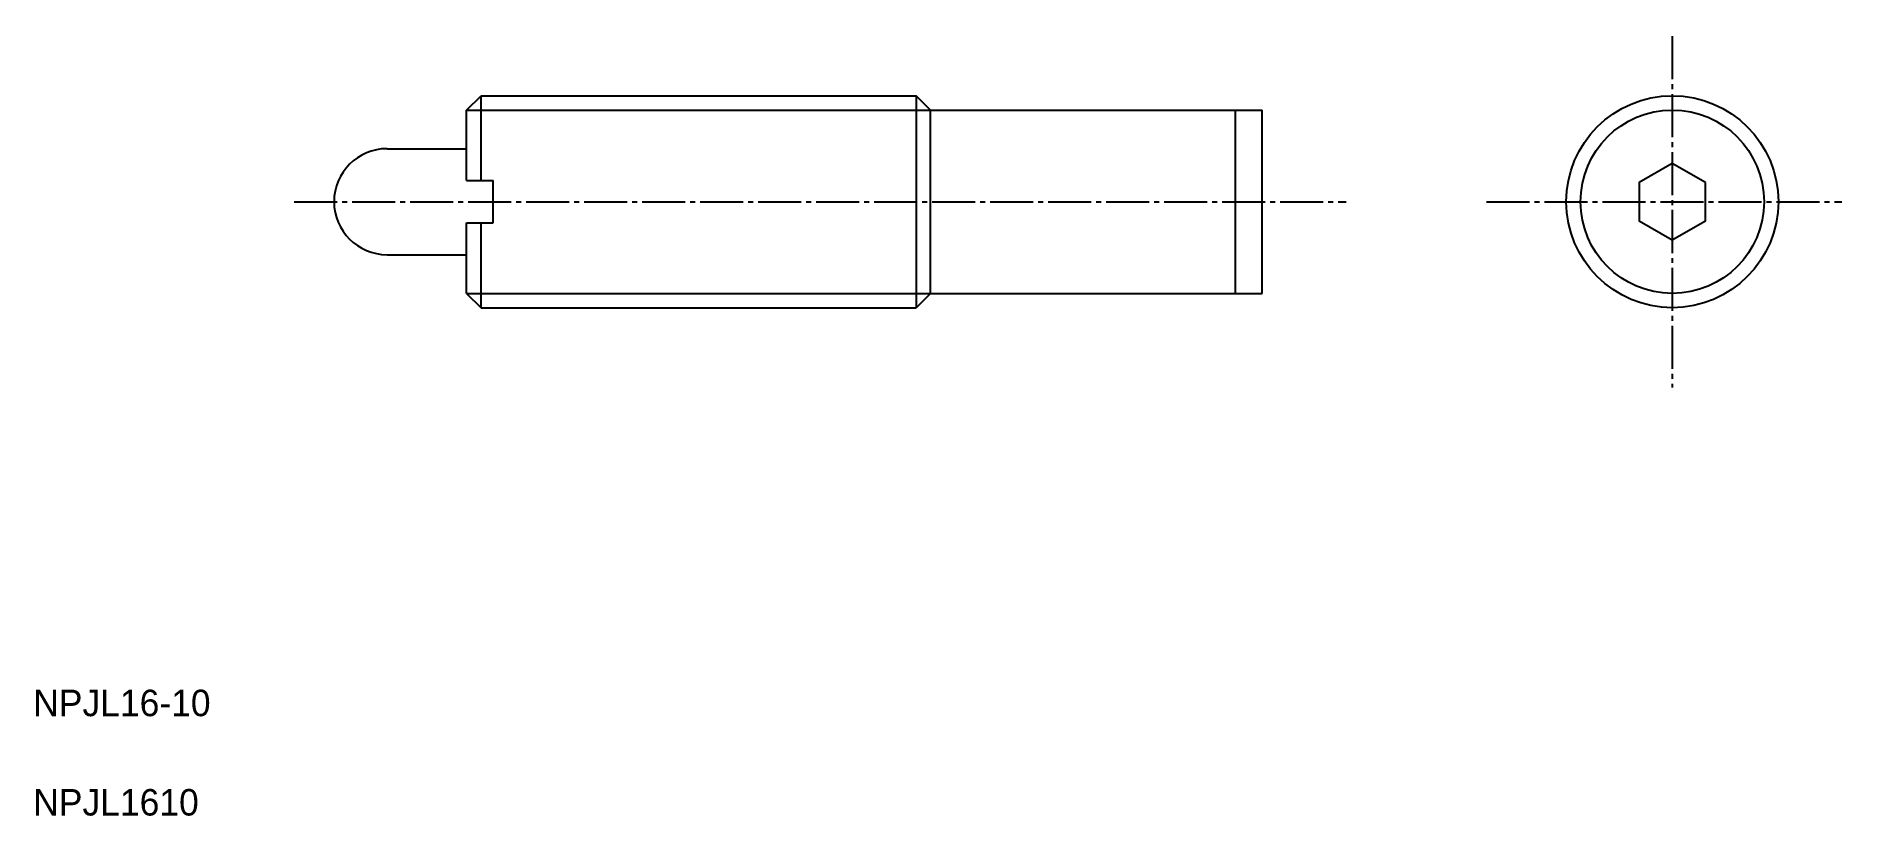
# Model space of a CAD drawing. Extents: x 5 to 141, y 5 to 64.
import ezdxf

# ---------------------------------------------------------------- set-up
doc = ezdxf.new("R2010")
doc.units = 0
doc.header["$LTSCALE"] = 0.25
doc.linetypes.add('CENTER', pattern=[17.5, 13, -1.5, 1.5, -1.5])
doc.layers.get('0').update_dxf_attribs({"linetype": 'CONTINUOUS'})
doc.layers.add('CENTER', color=1, linetype='CENTER')

msp = doc.modelspace()

# ---------------------------------------------------------------- linework, layer by layer
for p, q in [((37.69, 58.25), (38.78, 59.34)), ((38.78, 59.34), (71.61, 59.34)), ((38.78, 52.94), (38.78, 59.34)), ((71.61, 59.34), (71.61, 43.34)), ((72.69, 58.25), (71.61, 59.34)), ((37.69, 52.94), (37.69, 58.25)), ((72.69, 58.25), (97.69, 58.25)), ((72.69, 44.42), (72.69, 58.25)), ((95.69, 44.42), (95.69, 58.25)), ((97.69, 44.42), (97.69, 58.25)), ((31.69, 55.34), (37.69, 55.34)), ((37.69, 52.94), (39.69, 52.94)), ((39.69, 49.74), (39.69, 52.94)), ((37.69, 49.74), (39.69, 49.74)), ((37.69, 44.42), (37.69, 49.74)), ((38.78, 43.34), (38.78, 49.74)), ((31.69, 47.34), (37.69, 47.34)), ((37.69, 44.42), (38.78, 43.34)), ((72.69, 44.42), (71.61, 43.34)), ((72.69, 44.42), (97.69, 44.42)), ((78.94, 44.42), (78.94, 44.42)), ((85.19, 44.42), (85.19, 44.42)), ((38.78, 43.34), (71.61, 43.34))]:
    msp.add_line(p, q)
at = {"color": 3}
for p, q in [((37.69, 58.25), (72.69, 58.25)), ((37.69, 44.42), (72.69, 44.42))]:
    msp.add_line(p, q, dxfattribs=at)
msp.add_lwpolyline([(131.14, 52.78), (128.64, 54.22), (126.14, 52.78), (126.14, 49.89), (128.64, 48.45), (131.14, 49.89)], close=True)
for radius in [8, 6.92]:
    msp.add_circle((128.64, 51.34), radius)
msp.add_arc((31.69, 51.34), 4, 90, 270)
at = {"layer": 'CENTER', "color": 1, "linetype": 'CENTER'}
for p, q in [((128.64, 63.84), (128.64, 37.31)), ((24.69, 51.34), (104.05, 51.34)), ((114.62, 51.34), (141.43, 51.34))]:
    msp.add_line(p, q, dxfattribs=at)

# ---------------------------------------------------------------- texts
for s, p in [('NPJL16-10', (5, 12.5)), ('NPJL1610', (5, 5))]:
    msp.add_text(s, height=2).set_placement(p)

doc.saveas('drawing.dxf')
